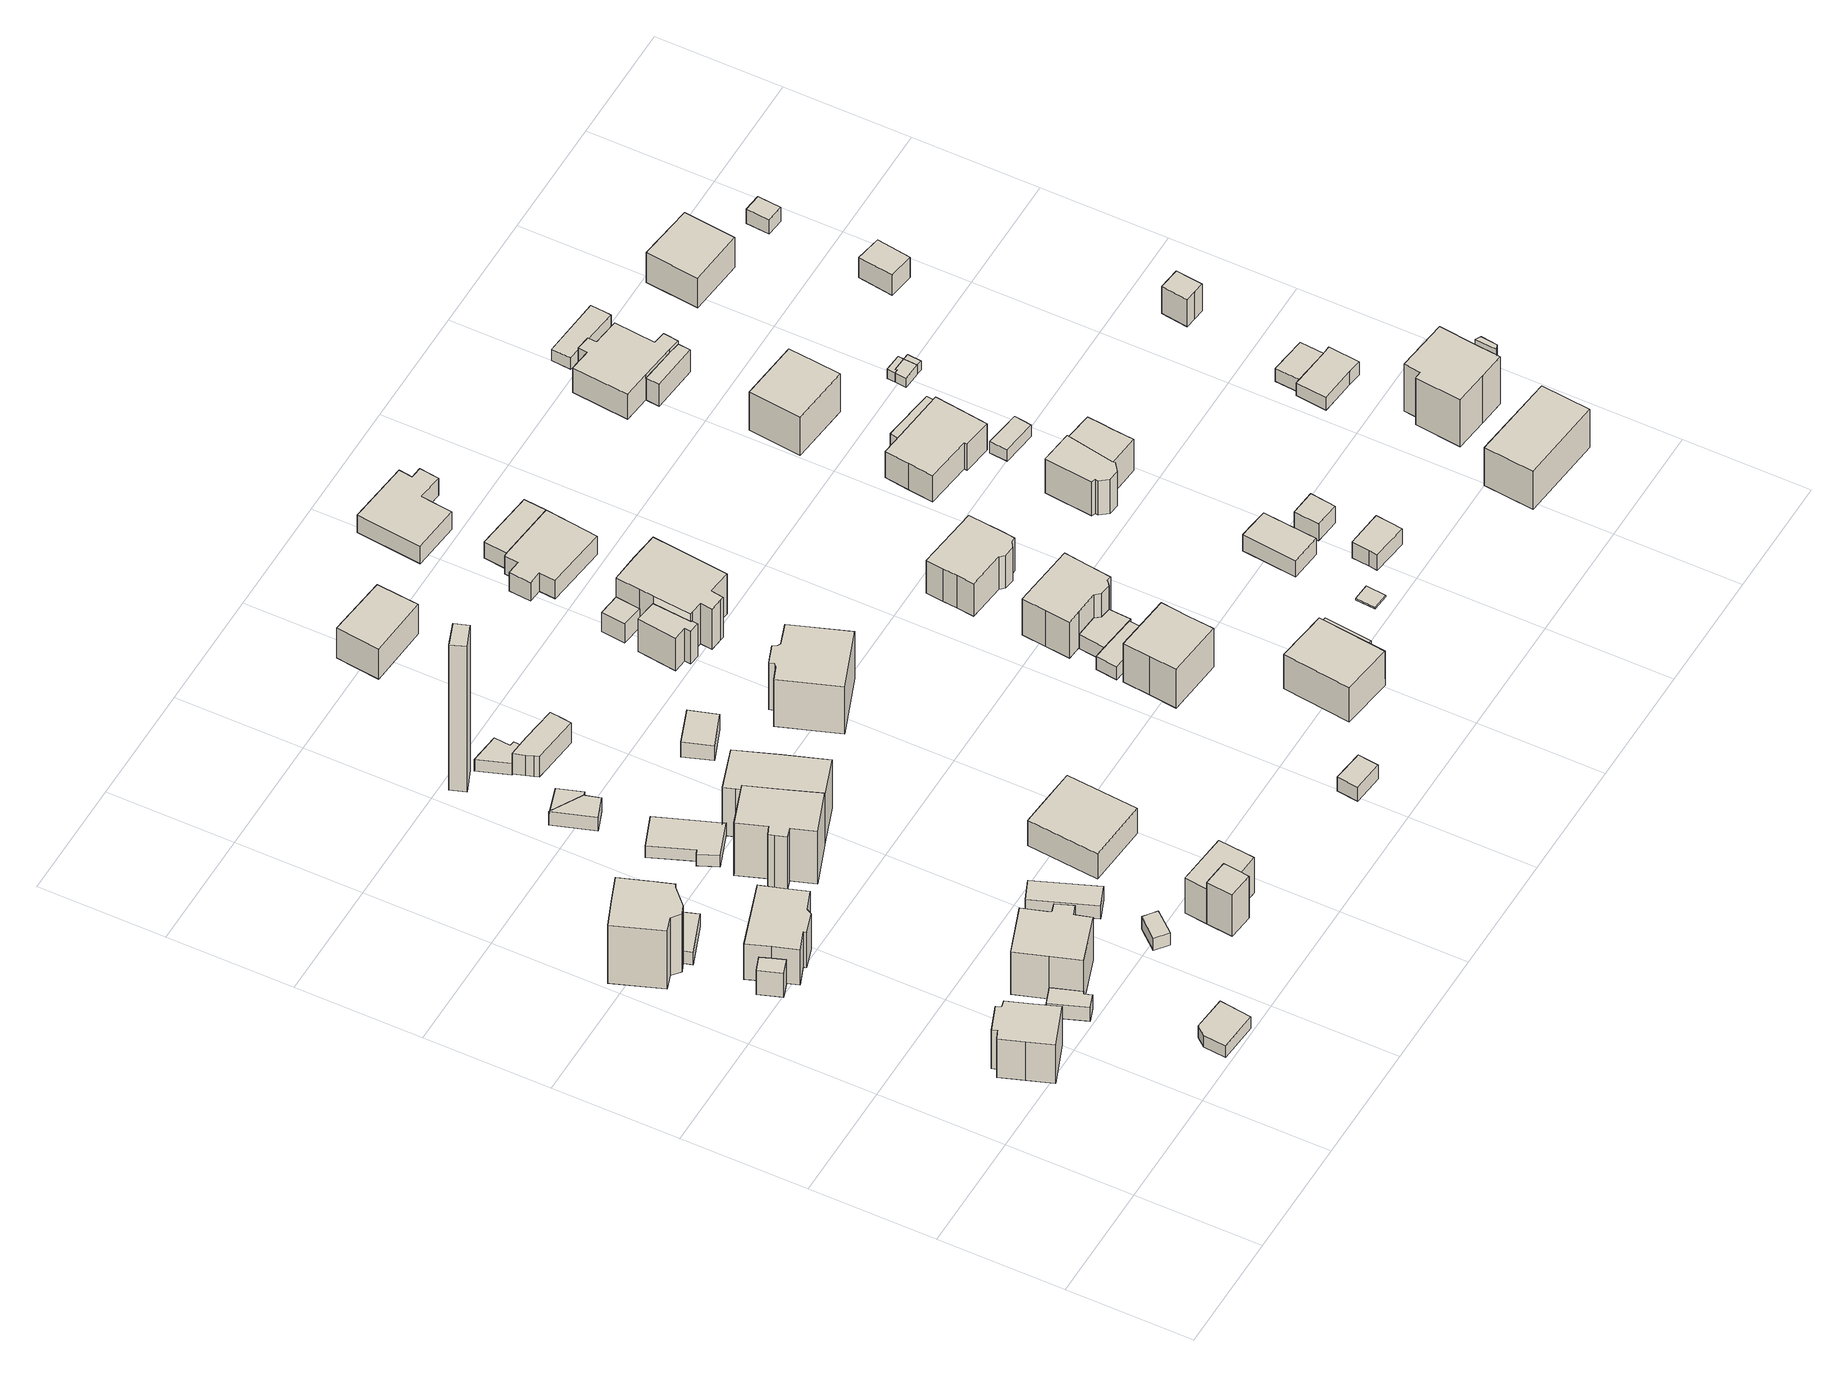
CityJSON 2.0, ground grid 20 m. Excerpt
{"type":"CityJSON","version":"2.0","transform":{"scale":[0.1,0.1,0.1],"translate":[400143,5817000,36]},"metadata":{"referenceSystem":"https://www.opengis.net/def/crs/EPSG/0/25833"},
"CityObjects":{
"building1":{"type":"Building","attributes":{"Gemeindeschluessel":"11000011","BezugspunktDach":"2200","function":"31001_1010","measuredHeight":8.87,"storeysAboveGround":2},"address":[{"country":"Germany","locality":"Berlin","thoroughfareNumber":"36","thoroughfareName":"Gregoroviusweg"}],"geometry":[{"type":"Solid","lod":"1","boundaries":[[[[0,1,2,3,4,5,6,7,8,9]],[[10,11,12,13,14,15,16,17,18,19]],[[10,19,9,8]],[[11,10,8,7]],[[12,11,7,6]],[[13,12,6,5]],[[14,13,5,4]],[[15,14,4,3]],[[16,15,3,2]],[[17,16,2,1]],[[18,17,1,0]],[[19,18,0,9]]]]}]},
"building2":{"type":"Building","attributes":{"Gemeindeschluessel":"11000011","BezugspunktDach":"2200","function":"31001_2463","measuredHeight":2.4,"storeysAboveGround":1},"address":[{"country":"Germany","locality":"Berlin","thoroughfareNumber":"21","thoroughfareName":"Horterweg"}],"geometry":[{"type":"Solid","lod":"1","boundaries":[[[[20,21,22,23,24]],[[25,26,27,28,29]],[[25,29,24,23]],[[26,25,23,22]],[[27,26,22,21]],[[28,27,21,20]],[[29,28,20,24]]]]}]},
"building3":{"type":"Building","attributes":{"Gemeindeschluessel":"11000011","function":"31001_1010"},"address":[{"country":"Germany","locality":"Berlin","thoroughfareNumber":"4","thoroughfareName":"Brekowweg"}],"children":["building3-1","building3-2"]},
"building3-1":{"type":"BuildingPart","attributes":{"BezugspunktDach":"2200","measuredHeight":12.39,"storeysAboveGround":2},"parents":["building3"],"geometry":[{"type":"MultiSurface","lod":"1","boundaries":[[[30,31,32,33,34,35,36,37,38,39,40]],[[41,42,43,44,45,46,47,48,49,50,51]],[[41,51,40,39]],[[42,41,39,38]],[[43,42,38,37]],[[52,53,37,36]],[[44,43,54,55]],[[56,52,36,35]],[[45,44,57,55,58,59]],[[60,56,35,34]],[[46,45,59,58,61]],[[47,46,34,33]],[[48,47,33,32]],[[49,48,32,31]],[[50,49,31,30]],[[51,50,30,40]],[[55,54,53,52]],[[59,58,55,57,52,56]],[[61,58,59,56,60]]]}]},
"building3-2":{"type":"BuildingPart","attributes":{"BezugspunktDach":"2200","measuredHeight":2.47,"storeysAboveGround":2},"parents":["building3"],"geometry":[{"type":"Solid","lod":"1","boundaries":[[[[62,63,64,53,52,56,60]],[[58,55,54,65,66,67,61]],[[65,54,53,64]],[[66,65,64,63]],[[67,66,63,62]],[[61,67,62,60]],[[58,61,60,56]],[[55,58,56,52]],[[54,55,52,53]]]]}]},
"building4":{"type":"Building","attributes":{"Gemeindeschluessel":"11000011","BezugspunktDach":"2200","function":"31001_2463","measuredHeight":2.87,"storeysAboveGround":1},"address":[{"country":"Germany","locality":"Berlin","thoroughfareNumber":"38 (1)","thoroughfareName":"Gregoroviusweg"}],"geometry":[{"type":"Solid","lod":"1","boundaries":[[[[68,69,70,71,72,73]],[[74,75,76,77,78,79]],[[74,79,73,72]],[[75,74,72,71]],[[76,75,71,70]],[[77,76,70,69]],[[78,77,69,68]],[[79,78,68,73]]]]}]},
"building5":{"type":"Building","attributes":{"Gemeindeschluessel":"11000011","function":"31001_1010"},"address":[{"country":"Germany","locality":"Berlin","thoroughfareNumber":"37","thoroughfareName":"Gregoroviusweg"}],"children":["building5-1","building5-2"]},
"building5-1":{"type":"BuildingPart","attributes":{"BezugspunktDach":"2200","measuredHeight":10.44,"storeysAboveGround":1},"parents":["building5"],"geometry":[{"type":"MultiSurface","lod":"1","boundaries":[[[80,81,82,83,84,85,86,87,88,89]],[[90,91,92,93,94,95,96,97,98,99]],[[90,99,89,88]],[[91,90,88,87]],[[92,91,87,86]],[[93,92,86,85]],[[94,93,85,84]],[[95,94,84,83]],[[96,95,83,82]],[[97,96,82,81]],[[100,101,102,98,97,81,80]],[[99,98,80,89],[103,104,100,98]],[[98,102,101,100]],[[100,104,103,98]]]}]},
"building5-2":{"type":"BuildingPart","attributes":{"BezugspunktDach":"2200","measuredHeight":4.75,"storeysAboveGround":1},"parents":["building5"],"geometry":[{"type":"MultiSurface","lod":"1","boundaries":[[[105,101,104,106]],[[103,102,107,108]],[[103,108,106,104]],[[107,102,101,105]],[[108,107,105,106]],[[102,109,98,100,101]],[[103,104,100,98]]]}]},
"building6":{"type":"Building","attributes":{"Gemeindeschluessel":"11000011","BezugspunktDach":"2200","function":"31001_1010","measuredHeight":8.53,"storeysAboveGround":2},"address":[{"country":"Germany","locality":"Berlin","thoroughfareNumber":"38","thoroughfareName":"Gregoroviusweg"}],"geometry":[{"type":"Solid","lod":"1","boundaries":[[[[110,111,112,113,114,115,116,117,118]],[[119,120,121,122,123,124,125,126,127]],[[119,127,118,117]],[[120,119,117,116]],[[121,120,116,115]],[[122,121,115,114]],[[123,122,114,113]],[[124,123,113,112]],[[125,124,112,111]],[[126,125,111,110]],[[127,126,110,118]]]]}]},
"building7":{"type":"Building","attributes":{"Gemeindeschluessel":"11000011","BezugspunktDach":"2200","function":"31001_2463","measuredHeight":3.01,"storeysAboveGround":1},"address":[{"country":"Germany","locality":"Berlin","thoroughfareNumber":"23 (1)","thoroughfareName":"Horterweg"}],"geometry":[{"type":"Solid","lod":"1","boundaries":[[[[128,129,130,131,132]],[[133,134,135,136,137]],[[133,137,132,131]],[[134,133,131,130]],[[135,134,130,129]],[[136,135,129,128]],[[137,136,128,132]]]]}]},
"building8":{"type":"Building","attributes":{"Gemeindeschluessel":"11000011","BezugspunktDach":"2200","function":"31001_2463","measuredHeight":2.7,"storeysAboveGround":1},"address":[{"country":"Germany","locality":"Berlin","thoroughfareNumber":"42 (1)","thoroughfareName":"Gregoroviusweg"}],"geometry":[{"type":"Solid","lod":"1","boundaries":[[[[138,139,140,141]],[[142,143,144,145]],[[142,145,141,140]],[[143,142,140,139]],[[144,143,139,138]],[[145,144,138,141]]]]}]},
"building9":{"type":"Building","attributes":{"Gemeindeschluessel":"11000011","BezugspunktDach":"2200","function":"31001_2463","measuredHeight":2.35,"storeysAboveGround":1},"address":[{"country":"Germany","locality":"Berlin","thoroughfareNumber":"39 (1)","thoroughfareName":"Gregoroviusweg"}],"geometry":[{"type":"Solid","lod":"1","boundaries":[[[[146,147,148,149,150,151,152]],[[153,154,155,156,157,158,159]],[[153,159,152,151]],[[154,153,151,150]],[[155,154,150,149]],[[156,155,149,148]],[[157,156,148,147]],[[158,157,147,146]],[[159,158,146,152]]]]}]},
"building10":{"type":"Building","attributes":{"Gemeindeschluessel":"11000011","BezugspunktDach":"2200","function":"31001_1010","measuredHeight":13.06,"storeysAboveGround":2},"address":[{"country":"Germany","locality":"Berlin","thoroughfareNumber":"39","thoroughfareName":"Gregoroviusweg"}],"geometry":[{"type":"Solid","lod":"1","boundaries":[[[[160,161,162,163,164,165,166,167,168,169]],[[170,171,172,173,174,175,176,177,178,179]],[[170,179,169,168]],[[171,170,168,167]],[[172,171,167,166]],[[173,172,166,165]],[[174,173,165,164]],[[175,174,164,163]],[[176,175,163,162]],[[177,176,162,161]],[[178,177,161,160]],[[179,178,160,169]]]]}]},
"building11":{"type":"Building","attributes":{"Gemeindeschluessel":"11000011","BezugspunktDach":"2200","function":"51009_1610","measuredHeight":8.43,"storeysAboveGround":0},"address":[{"country":"Germany","locality":"Berlin"}],"geometry":[{"type":"Solid","lod":"1","boundaries":[[[[180,181,182,183,184]],[[185,186,187,188,189]],[[185,189,184,183]],[[186,185,183,182]],[[187,186,182,181]],[[188,187,181,180]],[[189,188,180,184]]]]}]},
"building12":{"type":"Building","attributes":{"Gemeindeschluessel":"11000011","function":"31001_1010"},"address":[{"country":"Germany","locality":"Berlin","thoroughfareNumber":"6","thoroughfareName":"Brekowweg"}],"children":["building12-1","building12-2"]},
"building12-1":{"type":"BuildingPart","attributes":{"BezugspunktDach":"2200","measuredHeight":2.83,"storeysAboveGround":1},"parents":["building12"],"geometry":[{"type":"MultiSurface","lod":"1","boundaries":[[[190,191,192,193]],[[194,195,196,197]],[[198,199,193,192]],[[195,194,192,191]],[[196,195,191,190]],[[197,196,190,193]],[[200,194,197,199,198]]]}]},
"building12-2":{"type":"BuildingPart","attributes":{"BezugspunktDach":"2200","measuredHeight":2.21,"storeysAboveGround":1},"parents":["building12"],"geometry":[{"type":"MultiSurface","lod":"1","boundaries":[[[198,201,202,199]],[[203,204,194,197]],[[203,197,199,202]],[[204,203,202,201]],[[194,204,201,198]],[[197,194,198,199,205]]]}]},
"building13":{"type":"Building","attributes":{"Gemeindeschluessel":"11000011","BezugspunktDach":"2200","function":"31001_1010","measuredHeight":7.12,"storeysAboveGround":2},"address":[{"country":"Germany","locality":"Berlin","thoroughfareNumber":"23","thoroughfareName":"Horterweg"}],"geometry":[{"type":"Solid","lod":"1","boundaries":[[[[206,207,208,209,210,211]],[[212,213,214,187,186,185]],[[212,185,211,210]],[[213,212,210,209]],[[214,213,209,208]],[[187,214,208,207]],[[186,187,207,206]],[[185,186,206,211]]]]}]},
"building14":{"type":"Building","attributes":{"Gemeindeschluessel":"11000011","BezugspunktDach":"2200","function":"31001_2143","measuredHeight":29.38,"storeysAboveGround":1},"address":[{"country":"Germany","locality":"Berlin","thoroughfareNumber":"8 (2)","thoroughfareName":"Brekowweg"}],"geometry":[{"type":"Solid","lod":"1","boundaries":[[[[215,216,217,218]],[[219,220,221,222]],[[219,222,218,217]],[[220,219,217,216]],[[221,220,216,215]],[[222,221,215,218]]]]}]},
"building15":{"type":"Building","attributes":{"Gemeindeschluessel":"11000011","BezugspunktDach":"2200","function":"31001_1010","measuredHeight":11.24,"storeysAboveGround":2},"address":[{"country":"Germany","locality":"Berlin","thoroughfareNumber":"41","thoroughfareName":"Gregoroviusweg"}],"geometry":[{"type":"Solid","lod":"1","boundaries":[[[[223,224,225,226,227,228,229,230]],[[231,232,233,234,235,236,237,238]],[[231,238,230,229]],[[232,231,229,228]],[[233,232,228,227]],[[234,233,227,226]],[[235,234,226,225]],[[236,235,225,224]],[[237,236,224,223]],[[238,237,223,230]]]]}]},
"building16":{"type":"Building","attributes":{"Gemeindeschluessel":"11000011","BezugspunktDach":"2200","function":"31001_2143","measuredHeight":2.36,"storeysAboveGround":1},"address":[{"country":"Germany","locality":"Berlin","thoroughfareNumber":"33","thoroughfareName":"Horterweg"}],"geometry":[{"type":"Solid","lod":"1","boundaries":[[[[239,240,241,242,243,244]],[[245,246,247,248,249,250]],[[245,250,244,243]],[[246,245,243,242]],[[247,246,242,241]],[[248,247,241,240]],[[249,248,240,239]],[[250,249,239,244]]]]}]},
"building17":{"type":"Building","attributes":{"Gemeindeschluessel":"11000011","BezugspunktDach":"2200","function":"31001_1010","measuredHeight":5.54,"storeysAboveGround":1},"address":[{"country":"Germany","locality":"Berlin","thoroughfareNumber":"42","thoroughfareName":"Gregoroviusweg"}],"geometry":[{"type":"Solid","lod":"1","boundaries":[[[[251,252,253,254,255]],[[256,257,258,259,260]],[[256,260,255,254]],[[257,256,254,253]],[[258,257,253,252]],[[259,258,252,251]],[[260,259,251,255]]]]}]},
"building18":{"type":"Building","attributes":{"Gemeindeschluessel":"11000011","BezugspunktDach":"2200","function":"31001_2143","measuredHeight":5.61,"storeysAboveGround":1},"address":[{"country":"Germany","locality":"Berlin","thoroughfareNumber":"31 (1)","thoroughfareName":"Horterweg"}],"geometry":[{"type":"Solid","lod":"1","boundaries":[[[[261,262,263,264,265,266,267,268]],[[269,270,271,272,273,274,275,276]],[[269,276,268,267]],[[270,269,267,266]],[[271,270,266,265]],[[272,271,265,264]],[[273,272,264,263]],[[274,273,263,262]],[[275,274,262,261]],[[276,275,261,268]]]]}]},
"building19":{"type":"Building","attributes":{"Gemeindeschluessel":"11000011","BezugspunktDach":"2200","function":"31001_2463","measuredHeight":3,"storeysAboveGround":1},"address":[{"country":"Germany","locality":"Berlin","thoroughfareNumber":"29 (1)","thoroughfareName":"Horterweg"}],"geometry":[{"type":"Solid","lod":"1","boundaries":[[[[277,278,279,280]],[[281,282,283,284]],[[281,284,280,279]],[[282,281,279,278]],[[283,282,278,277]],[[284,283,277,280]]]]}]},
"building20":{"type":"Building","attributes":{"Gemeindeschluessel":"11000011","BezugspunktDach":"2200","function":"31001_1010","measuredHeight":7.49,"storeysAboveGround":1},"address":[{"country":"Germany","locality":"Berlin","thoroughfareNumber":"37","thoroughfareName":"Horterweg"}],"geometry":[{"type":"Solid","lod":"1","boundaries":[[[[285,286,287,288]],[[289,290,291,292]],[[289,292,288,287]],[[290,289,287,286]],[[291,290,286,285]],[[292,291,285,288]]]]}]},
"building21":{"type":"Building","attributes":{"Gemeindeschluessel":"11000011","BezugspunktDach":"2200","function":"31001_2463","measuredHeight":2.83,"storeysAboveGround":1},"address":[{"country":"Germany","locality":"Berlin","thoroughfareNumber":"22 (1)","thoroughfareName":"Horterweg"}],"geometry":[{"type":"Solid","lod":"1","boundaries":[[[[293,294,295,296]],[[297,298,299,300]],[[297,300,296,295]],[[298,297,295,294]],[[299,298,294,293]],[[300,299,293,296]]]]}]},
"building22":{"type":"Building","attributes":{"Gemeindeschluessel":"11000011","BezugspunktDach":"2200","function":"31001_1010","measuredHeight":12.03,"storeysAboveGround":2},"address":[{"country":"Germany","locality":"Berlin","thoroughfareNumber":"29","thoroughfareName":"Horterweg"}],"geometry":[{"type":"Solid","lod":"1","boundaries":[[[[301,302,303,304,305,306,307,308,309,310]],[[311,312,313,314,315,316,317,318,319,320]],[[311,320,310,309]],[[312,311,309,308]],[[313,312,308,307]],[[314,313,307,306]],[[315,314,306,305]],[[316,315,305,304]],[[317,316,304,303]],[[318,317,303,302]],[[319,318,302,301]],[[320,319,301,310]]]]}]},
"building23":{"type":"Building","attributes":{"Gemeindeschluessel":"11000011","BezugspunktDach":"2200","function":"51009_1610","measuredHeight":3.75,"storeysAboveGround":0},"address":[{"country":"Germany","locality":"Berlin"}],"geometry":[{"type":"Solid","lod":"1","boundaries":[[[[321,322,323,324]],[[325,326,327,328]],[[325,328,324,323]],[[326,325,323,322]],[[327,326,322,321]],[[328,327,321,324]]]]}]},
"building24":{"type":"Building","attributes":{"Gemeindeschluessel":"11000011","function":"31001_1010"},"address":[{"country":"Germany","locality":"Berlin","thoroughfareNumber":"31","thoroughfareName":"Horterweg"}],"children":["building24-1","building24-2"]},
"building24-1":{"type":"BuildingPart","attributes":{"BezugspunktDach":"2200","measuredHeight":9.65,"storeysAboveGround":1},"parents":["building24"],"geometry":[{"type":"MultiSurface","lod":"1","boundaries":[[[329,330,331,332,333,334,335,336,337,338,339,340,341]],[[342,343,344,345,346,347,348,349,350,351,352,353,354]],[[343,342,340,339]],[[344,343,339,338]],[[345,344,338,337]],[[346,345,337,336]],[[347,346,336,335]],[[348,347,335,334]],[[349,348,334,333]],[[350,349,333,332]],[[351,350,332,331]],[[352,351,331,330]],[[353,352,330,329]],[[355,356,357,353,329,341]],[[354,355,358,342]],[[354,357,356,355]]]}]},
"building24-2":{"type":"BuildingPart","attributes":{"BezugspunktDach":"2200","measuredHeight":6.57,"storeysAboveGround":1},"parents":["building24"],"geometry":[{"type":"Solid","lod":"1","boundaries":[[[[359,360,361,356,355,358,362,363]],[[364,342,354,357,365,366,367,368]],[[364,368,363,362]],[[342,364,362,358]],[[365,357,356,361]],[[366,365,361,360]],[[367,366,360,359]],[[368,367,359,363]],[[358,355,354,342]],[[357,354,355,356]]]]}]},
"building25":{"type":"Building","attributes":{"Gemeindeschluessel":"11000011","BezugspunktDach":"2200","function":"31001_1010","measuredHeight":9.46,"storeysAboveGround":1},"address":[{"country":"Germany","locality":"Berlin","thoroughfareNumber":"26","thoroughfareName":"Horterweg"}],"geometry":[{"type":"Solid","lod":"1","boundaries":[[[[369,370,371,372,373,374]],[[375,376,377,378,379,380]],[[375,380,374,373]],[[376,375,373,372]],[[377,376,372,371]],[[378,377,371,370]],[[379,378,370,369]],[[380,379,369,374]]]]}]},
"building26":{"type":"Building","attributes":{"Gemeindeschluessel":"11000011","BezugspunktDach":"2200","function":"31001_2463","measuredHeight":2.69,"storeysAboveGround":1},"address":[{"country":"Germany","locality":"Berlin","thoroughfareNumber":"26 (1)","thoroughfareName":"Horterweg"}],"geometry":[{"type":"Solid","lod":"1","boundaries":[[[[381,382,383,384,385]],[[386,387,388,389,390]],[[386,390,385,384]],[[387,386,384,383]],[[388,387,383,382]],[[389,388,382,381]],[[390,389,381,385]]]]}]},
"building27":{"type":"Building","attributes":{"Gemeindeschluessel":"11000011","BezugspunktDach":"2200","function":"31001_1010","measuredHeight":3.66,"storeysAboveGround":1},"address":[{"country":"Germany","locality":"Berlin","thoroughfareNumber":"35","thoroughfareName":"Horterweg"}],"geometry":[{"type":"Solid","lod":"1","boundaries":[[[[391,392,393,394,395,396,397,398,399]],[[400,401,402,403,404,405,406,407,408]],[[400,408,399,398]],[[401,400,398,397]],[[402,401,397,396]],[[403,402,396,395]],[[404,403,395,394]],[[405,404,394,393]],[[406,405,393,392]],[[407,406,392,391]],[[408,407,391,399]]]]}]},
"building28":{"type":"Building","attributes":{"Gemeindeschluessel":"11000011","function":"31001_1010"},"address":[{"country":"Germany","locality":"Berlin","thoroughfareNumber":"24","thoroughfareName":"Horterweg"}],"children":["building28-1","building28-2"]},
"building28-1":{"type":"BuildingPart","attributes":{"BezugspunktDach":"2200","measuredHeight":8.01,"storeysAboveGround":2},"parents":["building28"],"geometry":[{"type":"MultiSurface","lod":"1","boundaries":[[[409,410,411,412]],[[413,414,415,416]],[[413,416,412,411]],[[414,413,411,410]],[[415,417,418,419,410,409]],[[416,415,409,412]],[[414,419,418,417]]]}]},
"building28-2":{"type":"BuildingPart","attributes":{"BezugspunktDach":"2200","measuredHeight":5.73,"storeysAboveGround":2},"parents":["building28"],"geometry":[{"type":"MultiSurface","lod":"1","boundaries":[[[420,421,419,418]],[[414,422,423,417]],[[422,414,419,421]],[[423,422,421,420]],[[417,423,420,418]],[[414,424,417,418,419]]]}]},
"building29":{"type":"Building","attributes":{"Gemeindeschluessel":"11000011","BezugspunktDach":"2200","function":"31001_2463","measuredHeight":2.87,"storeysAboveGround":1},"address":[{"country":"Germany","locality":"Berlin","thoroughfareNumber":"28 (1)","thoroughfareName":"Horterweg"}],"geometry":[{"type":"Solid","lod":"1","boundaries":[[[[382,425,426,427,428,429,383]],[[430,431,432,433,434,435,436]],[[430,436,383,429]],[[431,430,429,428]],[[432,431,428,427]],[[433,432,427,426]],[[434,433,426,425]],[[435,434,425,382]],[[436,435,382,383]]]]}]},
"building30":{"type":"Building","attributes":{"Gemeindeschluessel":"11000011","BezugspunktDach":"2200","function":"31001_2463","measuredHeight":3.33,"storeysAboveGround":1},"address":[{"country":"Germany","locality":"Berlin","thoroughfareNumber":"37 (1)","thoroughfareName":"Horterweg"}],"geometry":[{"type":"Solid","lod":"1","boundaries":[[[[394,437,438,395]],[[439,440,441,442]],[[439,442,395,438]],[[440,439,438,437]],[[441,440,437,394]],[[442,441,394,395]]]]}]},
"building31":{"type":"Building","attributes":{"Gemeindeschluessel":"11000011","BezugspunktDach":"2200","function":"31001_1010","measuredHeight":8.78,"storeysAboveGround":1},"address":[{"country":"Germany","locality":"Berlin","thoroughfareNumber":"28","thoroughfareName":"Horterweg"}],"geometry":[{"type":"Solid","lod":"1","boundaries":[[[[443,444,445,446,447,448,449,450,451,452,453]],[[454,455,456,457,458,459,460,461,462,463,464]],[[454,464,453,452]],[[455,454,452,451]],[[456,455,451,450]],[[457,456,450,449]],[[458,457,449,448]],[[459,458,448,447]],[[460,459,447,446]],[[461,460,446,445]],[[462,461,445,444]],[[463,462,444,443]],[[464,463,443,453]]]]}]},
"building32":{"type":"Building","attributes":{"Gemeindeschluessel":"11000011","BezugspunktDach":"2200","function":"31001_1010","measuredHeight":3.56,"storeysAboveGround":1},"address":[{"country":"Germany","locality":"Berlin","thoroughfareNumber":"39","thoroughfareName":"Horterweg"}],"geometry":[{"type":"Solid","lod":"1","boundaries":[[[[465,466,467,468,469,470,471,472]],[[473,474,475,476,477,478,479,480]],[[473,480,472,471]],[[474,473,471,470]],[[475,474,470,469]],[[476,475,469,468]],[[477,476,468,467]],[[478,477,467,466]],[[479,478,466,465]],[[480,479,465,472]]]]}]},
"building33":{"type":"Building","attributes":{"Gemeindeschluessel":"11000011","BezugspunktDach":"2200","function":"31001_1010","measuredHeight":7.83,"storeysAboveGround":1},"address":[{"country":"Germany","locality":"Berlin","thoroughfareNumber":"28A","thoroughfareName":"Horterweg"}],"geometry":[{"type":"Solid","lod":"1","boundaries":[[[[481,482,483,484,485,486,487,488,489,490,491,492]],[[493,494,495,496,497,498,499,500,501,502,503,504]],[[493,504,492,491]],[[494,493,491,490]],[[495,494,490,489]],[[496,495,489,488]],[[497,496,488,487]],[[498,497,487,486]],[[499,498,486,485]],[[500,499,485,484]],[[501,500,484,483]],[[502,501,483,482]],[[503,502,482,481]],[[504,503,481,492]]]]}]},
"building34":{"type":"Building","attributes":{"Gemeindeschluessel":"11000011","BezugspunktDach":"2200","function":"31001_2143","measuredHeight":0.318,"storeysAboveGround":1},"address":[{"country":"Germany","locality":"Berlin","thoroughfareNumber":"24 (1)","thoroughfareName":"Horterweg"}],"geometry":[{"type":"Solid","lod":"1","boundaries":[[[[505,506,507,508]],[[509,510,511,512]],[[509,512,508,507]],[[510,509,507,506]],[[511,510,506,505]],[[512,511,505,508]]]]}]},
"building35":{"type":"Building","attributes":{"Gemeindeschluessel":"11000011","BezugspunktDach":"2200","function":"31001_2463","measuredHeight":3.52,"storeysAboveGround":1},"address":[{"country":"Germany","locality":"Berlin","thoroughfareNumber":"26 (2)","thoroughfareName":"Horterweg"}],"geometry":[{"type":"Solid","lod":"1","boundaries":[[[[513,514,515,516,517]],[[518,519,520,521,522]],[[518,522,517,516]],[[519,518,516,515]],[[520,519,515,514]],[[521,520,514,513]],[[522,521,513,517]]]]}]},
"building36":{"type":"Building","attributes":{"Gemeindeschluessel":"11000011","BezugspunktDach":"2200","function":"31001_2143","measuredHeight":3.24,"storeysAboveGround":1},"address":[{"country":"Germany","locality":"Berlin","thoroughfareNumber":"21 (2)","thoroughfareName":"Ursula-Goetze-Straße"}],"geometry":[{"type":"Solid","lod":"1","boundaries":[[[[523,524,525,526,527]],[[528,529,530,531,532]],[[528,532,527,526]],[[529,528,526,525]],[[530,529,525,524]],[[531,530,524,523]],[[532,531,523,527]]]]}]},
"building37":{"type":"Building","attributes":{"Gemeindeschluessel":"11000011","BezugspunktDach":"2200","function":"31001_2143","measuredHeight":3.41,"storeysAboveGround":1},"address":[{"country":"Germany","locality":"Berlin","thoroughfareNumber":"21 (1)","thoroughfareName":"Ursula-Goetze-Straße"}],"geometry":[{"type":"Solid","lod":"1","boundaries":[[[[533,534,535,536,537]],[[538,539,540,541,542]],[[538,542,537,536]],[[539,538,536,535]],[[540,539,535,534]],[[541,540,534,533]],[[542,541,533,537]]]]}]},
"building38":{"type":"Building","attributes":{"Gemeindeschluessel":"11000011","function":"31001_1010"},"address":[{"country":"Germany","locality":"Berlin","thoroughfareNumber":"30","thoroughfareName":"Horterweg"}],"children":["building38-1","building38-2"]},
"building38-1":{"type":"BuildingPart","attributes":{"BezugspunktDach":"2200","measuredHeight":6.27,"storeysAboveGround":1},"parents":["building38"],"geometry":[{"type":"MultiSurface","lod":"1","boundaries":[[[543,544,545,546,547,548,549,550,551]],[[552,553,554,555,556,557,558,559,560]],[[552,560,551,550]],[[553,552,550,549]],[[554,553,549,548]],[[561,562,554,548,547]],[[556,555,547,546]],[[557,556,546,545]],[[558,557,545,544]],[[559,558,544,543]],[[560,559,543,551]],[[554,562,561,555]]]}]},
"building38-2":{"type":"BuildingPart","attributes":{"BezugspunktDach":"2200","measuredHeight":4.52,"storeysAboveGround":1},"parents":["building38"],"geometry":[{"type":"Solid","lod":"1","boundaries":[[[[561,563,564,562]],[[565,566,555,554]],[[565,554,562,564]],[[566,565,564,563]],[[555,566,563,561]],[[561,562,554,555]]]]}]},
"building39":{"type":"Building","attributes":{"Gemeindeschluessel":"11000011","function":"31001_1010"},"address":[{"country":"Germany","locality":"Berlin","thoroughfareNumber":"28B","thoroughfareName":"Horterweg"}],"children":["building39-1","building39-2"]},
"building39-1":{"type":"BuildingPart","attributes":{"BezugspunktDach":"2200","measuredHeight":8.02,"storeysAboveGround":1},"parents":["building39"],"geometry":[{"type":"MultiSurface","lod":"1","boundaries":[[[567,568,569,570,571,572,573,574,575]],[[576,577,578,579,580,581,582,583,584]],[[576,584,575,574]],[[577,576,574,573]],[[578,585,586,587,588,577,573,572]],[[579,578,572,571]],[[580,579,571,570]],[[581,580,570,569]],[[582,581,569,568]],[[583,582,568,567]],[[584,583,567,575]],[[589,586,585,578]],[[589,590,587,586]],[[577,588,587,590]]]}]},
"building39-2":{"type":"BuildingPart","attributes":{"BezugspunktDach":"2200","measuredHeight":8.08,"storeysAboveGround":1},"parents":["building39"],"geometry":[{"type":"Solid","lod":"1","boundaries":[[[[591,592,593,594,588,587,586,585]],[[589,590,577,595,596,597,598,578]],[[595,577,588,594]],[[596,595,594,593]],[[597,596,593,592]],[[598,597,592,591]],[[578,598,591,585]],[[589,578,585,586]],[[590,589,586,587]],[[588,577,590,587]]]]}]},
"building40":{"type":"Building","attributes":{"Gemeindeschluessel":"11000011","BezugspunktDach":"2200","function":"31001_1010","measuredHeight":8.65,"storeysAboveGround":1},"address":[{"country":"Germany","locality":"Berlin","thoroughfareNumber":"34","thoroughfareName":"Horterweg"}],"geometry":[{"type":"Solid","lod":"1","boundaries":[[[[599,600,601,602,603]],[[604,605,606,607,608]],[[604,608,603,602]],[[605,604,602,601]],[[606,605,601,600]],[[607,606,600,599]],[[608,607,599,603]]]]}]},
"building41":{"type":"Building","attributes":{"Gemeindeschluessel":"11000011","BezugspunktDach":"2200","function":"31001_2463","measuredHeight":2.42,"storeysAboveGround":1},"address":[{"country":"Germany","locality":"Berlin","thoroughfareNumber":"30 (1)","thoroughfareName":"Horterweg"}],"geometry":[{"type":"Solid","lod":"1","boundaries":[[[[609,610,611,612,613]],[[614,615,616,617,618]],[[614,618,613,612]],[[615,614,612,611]],[[616,615,611,610]],[[617,616,610,609]],[[618,617,609,613]]]]}]},
"building42":{"type":"Building","attributes":{"Gemeindeschluessel":"11000011","function":"31001_1010"},"address":[{"country":"Germany","locality":"Berlin","thoroughfareNumber":"38","thoroughfareName":"Horterweg"}],"children":["building42-1","building42-2"]},
"building42-1":{"type":"BuildingPart","attributes":{"BezugspunktDach":"2200","measuredHeight":7.04,"storeysAboveGround":1},"parents":["building42"],"geometry":[{"type":"MultiSurface","lod":"1","boundaries":[[[619,620,621,622,623,624,625,626,627,628,629,630]],[[631,632,633,634,635,636,637,638,639,640,641,642]],[[631,642,630,629]],[[632,631,629,628]],[[633,632,628,627]],[[634,633,627,626]],[[635,634,626,625]],[[636,635,625,624]],[[637,636,624,623]],[[638,637,623,622]],[[639,638,622,621]],[[643,644,621,620]],[[645,643,640,620,619]],[[642,641,619,630]],[[640,639,644,643]],[[646,641,640,643,645]]]}]},
"building42-2":{"type":"BuildingPart","attributes":{"BezugspunktDach":"2200","measuredHeight":4.4,"storeysAboveGround":1},"parents":["building42"],"geometry":[{"type":"MultiSurface","lod":"1","boundaries":[[[647,644,645,648]],[[641,639,649,650]],[[641,650,648,645]],[[641,640,639]],[[649,639,644,647]],[[650,649,647,648]],[[639,640,643,644]],[[643,640,641,645]]]}]},
"building43":{"type":"Building","attributes":{"Gemeindeschluessel":"11000011","BezugspunktDach":"2200","function":"31001_2463","measuredHeight":2.3,"storeysAboveGround":1},"address":[{"country":"Germany","locality":"Berlin","thoroughfareNumber":"38 (1)","thoroughfareName":"Horterweg"}],"geometry":[{"type":"Solid","lod":"1","boundaries":[[[[651,652,653,654]],[[655,656,657,658]],[[655,658,654,653]],[[656,655,653,652]],[[657,656,652,651]],[[658,657,651,654]]]]}]},
"building44":{"type":"Building","attributes":{"Gemeindeschluessel":"11000011","BezugspunktDach":"2200","function":"31001_2143","measuredHeight":1.92,"storeysAboveGround":1},"address":[{"country":"Germany","locality":"Berlin","thoroughfareNumber":"34 (1)","thoroughfareName":"Horterweg"}],"geometry":[{"type":"Solid","lod":"1","boundaries":[[[[659,660,661,662,663,664]],[[665,666,667,668,669,670]],[[665,670,664,663]],[[666,665,663,662]],[[667,666,662,661]],[[668,667,661,660]],[[669,668,660,659]],[[670,669,659,664]]]]}]},
"building45":{"type":"Building","attributes":{"Gemeindeschluessel":"11000011","BezugspunktDach":"2200","function":"51009_1610","measuredHeight":1.97,"storeysAboveGround":0},"address":[{"country":"Germany","locality":"Berlin"}],"geometry":[{"type":"Solid","lod":"1","boundaries":[[[[662,661,660,671,672,663]],[[673,674,668,667,666,665]],[[673,665,663,672]],[[674,673,672,671]],[[668,674,671,660]],[[667,668,660,661]],[[666,667,661,662]],[[665,666,662,663]]]]}]},
"building46":{"type":"Building","attributes":{"Gemeindeschluessel":"11000011","BezugspunktDach":"2200","function":"31001_1010","measuredHeight":8.91,"storeysAboveGround":1},"address":[{"country":"Germany","locality":"Berlin","thoroughfareNumber":"22","thoroughfareName":"Ursula-Goetze-Straße"}],"geometry":[{"type":"Solid","lod":"1","boundaries":[[[[675,676,677,678]],[[679,680,681,682]],[[679,682,678,677]],[[680,679,677,676]],[[681,680,676,675]],[[682,681,675,678]]]]}]},
"building47":{"type":"Building","attributes":{"Gemeindeschluessel":"11000011","BezugspunktDach":"2200","function":"51009_1610","measuredHeight":1.84,"storeysAboveGround":0},"address":[{"country":"Germany","locality":"Berlin"}],"geometry":[{"type":"Solid","lod":"1","boundaries":[[[[683,684,660,659]],[[685,686,687,688]],[[685,688,659,660]],[[686,685,660,684]],[[687,686,684,683]],[[688,687,683,659]]]]}]},
"building48":{"type":"Building","attributes":{"Gemeindeschluessel":"11000011","function":"31001_1010"},"address":[{"country":"Germany","locality":"Berlin","thoroughfareNumber":"21","thoroughfareName":"Ursula-Goetze-Straße"}],"children":["building48-1","building48-2"]},
"building48-1":{"type":"BuildingPart","attributes":{"BezugspunktDach":"2200","measuredHeight":11.21,"storeysAboveGround":2},"parents":["building48"],"geometry":[{"type":"MultiSurface","lod":"1","boundaries":[[[689,690,691,692,693,694,695,696,697,698]],[[699,700,701,702,703,704,705,706,707,708]],[[699,708,698,697]],[[700,699,697,696]],[[701,700,696,695]],[[702,701,695,694]],[[703,702,694,693]],[[704,703,693,692]],[[705,704,709,710,691]],[[706,705,691,690]],[[707,706,690,689]],[[708,707,689,698]],[[711,692,691,710,709]]]}]},
"building48-2":{"type":"BuildingPart","attributes":{"BezugspunktDach":"2200","measuredHeight":9.85,"storeysAboveGround":2},"parents":["building48"],"geometry":[{"type":"MultiSurface","lod":"1","boundaries":[[[712,713,714,715]],[[709,716,717,710]],[[692,691,715,714]],[[716,709,714,713]],[[717,716,713,712]],[[710,717,712,715]],[[709,710,691,692]]]}]},
"building49":{"type":"Building","attributes":{"Gemeindeschluessel":"11000011","BezugspunktDach":"2200","function":"31001_2463","measuredHeight":2.64,"storeysAboveGround":1},"address":[{"country":"Germany","locality":"Berlin","thoroughfareNumber":"20 (1)","thoroughfareName":"Ursula-Goetze-Straße"}],"geometry":[{"type":"Solid","lod":"1","boundaries":[[[[718,719,720,721,722,723,724]],[[725,726,727,728,729,730,731]],[[725,731,724,723]],[[726,725,723,722]],[[727,726,722,721]],[[728,727,721,720]],[[729,728,720,719]],[[730,729,719,718]],[[731,730,718,724]]]]}]},
"building50":{"type":"Building","attributes":{"Gemeindeschluessel":"11000011","BezugspunktDach":"2200","function":"31001_2463","measuredHeight":2.64,"storeysAboveGround":1},"address":[{"country":"Germany","locality":"Berlin","thoroughfareNumber":"19 (1)","thoroughfareName":"Ursula-Goetze-Straße"}],"geometry":[{"type":"Solid","lod":"1","boundaries":[[[[721,732,733,722]],[[734,735,727,726]],[[734,726,722,733]],[[735,734,733,732]],[[727,735,732,721]],[[726,727,721,722]]]]}]},
"building51":{"type":"Building","attributes":{"Gemeindeschluessel":"11000011","BezugspunktDach":"2200","function":"31001_1010","measuredHeight":7.34,"storeysAboveGround":1},"address":[{"country":"Germany","locality":"Berlin","thoroughfareNumber":"36","thoroughfareName":"Horterweg"}],"geometry":[{"type":"Solid","lod":"1","boundaries":[[[[736,737,738,739]],[[740,741,742,743]],[[740,743,739,738]],[[741,740,738,737]],[[742,741,737,736]],[[743,742,736,739]]]]}]},
"building52":{"type":"Building","attributes":{"Gemeindeschluessel":"11000011","BezugspunktDach":"2200","function":"31001_2463","measuredHeight":5.43,"storeysAboveGround":1},"address":[{"country":"Germany","locality":"Berlin","thoroughfareNumber":"17, 17A","thoroughfareName":"Ursula-Goetze-Straße"}],"geometry":[{"type":"Solid","lod":"1","boundaries":[[[[744,745,746,747]],[[748,749,750,751]],[[748,751,747,746]],[[749,748,746,745]],[[750,749,745,744]],[[751,750,744,747]]]]}]},
"building53":{"type":"Building","attributes":{"Gemeindeschluessel":"11000011","BezugspunktDach":"2200","function":"51009_1610","measuredHeight":5.73,"storeysAboveGround":0},"address":[{"country":"Germany","locality":"Berlin"}],"geometry":[{"type":"Solid","lod":"1","boundaries":[[[[752,753,754,755,756]],[[757,758,759,760,761]],[[757,761,756,755]],[[758,757,755,754]],[[759,758,754,753]],[[760,759,753,752]],[[761,760,752,756]]]]}]},
"building54":{"type":"Building","attributes":{"Gemeindeschluessel":"11000011","BezugspunktDach":"2200","function":"31001_2143","measuredHeight":3.83,"storeysAboveGround":1},"address":[{"country":"Germany","locality":"Berlin","thoroughfareNumber":"16 (1)","thoroughfareName":"Ursula-Goetze-Straße"}],"geometry":[{"type":"Solid","lod":"1","boundaries":[[[[762,763,764,765]],[[766,767,768,769]],[[766,769,765,764]],[[767,766,764,763]],[[768,767,763,762]],[[769,768,762,765]]]]}]}
},
"vertices":[
[116,230,85],[130,191,85],[198,217,85],[183,255,85],[169,293,85],[158,290,85],[154,298,85],[113,282,85],[116,274,85],[102,268,85],[116,274,7],[113,282,7],[154,298,7],[158,290,7],[169,293,7],[183,255,7],[198,217,7],[130,191,7],[116,230,7],[102,268,7],
[345,2,33],[351,53,33],[296,58,33],[284,43,33],[281,7,33],[284,43,9],[296,58,9],[351,53,9],[345,2,9],[281,7,9],
[39,747,119],[63,755,119],[77,744,119],[86,748,119],[90,749,119],[116,775,119],[122,778,119],[112,807,119],[94,857,119],[52,841,119],[10,824,119],[52,841,2],[94,857,2],[112,807,2],[122,778,2],[116,775,2],[90,749,2],[86,748,2],[77,744,2],[63,755,2],[39,747,2],[10,824,2],[122,778,29],[112,807,29],[112,807,4],[122,778,4],[116,775,29],[122,778,9],[116,775,4],[116,775,19],[90,749,29],[90,749,4],
[94,736,29],[162,761,29],[142,818,29],[142,818,4],[162,761,4],[94,736,4],
[255,204,35],[277,212,35],[273,224,35],[277,226,35],[261,271,35],[233,261,35],[261,271,7],[277,226,7],[273,224,7],[277,212,7],[255,204,7],[233,261,7],
[112,623,81],[125,586,81],[156,598,81],[158,593,81],[191,604,81],[196,613,81],[228,625,81],[216,660,81],[204,695,81],[98,659,81],[204,695,10],[216,660,10],[228,625,10],[196,613,10],[191,604,10],[158,593,10],[156,598,10],[125,586,10],[112,623,10],[98,659,10],[112,623,58],[119,604,58],[119,604,10],[105,640,10],[105,640,58],
[94,595,58],[81,631,58],[94,595,10],[81,631,10],[112,622,10],
[261,271,98],[277,226,98],[354,252,98],[346,278,98],[362,284,98],[351,312,98],[336,307,98],[322,350,98],[244,322,98],[322,350,12],[336,307,12],[351,312,12],[362,284,12],[346,278,12],[354,252,12],[277,226,12],[261,271,12],[244,322,12],
[429,172,36],[457,206,36],[447,214,36],[437,221,36],[409,188,36],[437,221,11],[447,214,11],[457,206,11],[429,172,11],[409,188,11],
[426,279,39],[460,292,39],[421,390,39],[388,376,39],[421,390,12],[460,292,12],[426,279,12],[388,376,12],
[259,818,37],[251,815,37],[265,785,37],[322,806,37],[320,811,37],[284,904,37],[232,884,37],[284,904,14],[320,811,14],[322,806,14],[265,785,14],[251,815,14],[259,818,14],[232,884,14],
[279,717,117],[265,711,117],[268,702,117],[274,685,117],[289,690,117],[302,653,117],[370,678,117],[349,732,117],[329,786,117],[262,762,117],[329,786,11],[349,732,11],[370,678,11],[302,653,11],[289,690,11],[274,685,11],[268,702,11],[265,711,11],[279,717,11],[262,762,11],
[527,102,92],[530,121,92],[532,144,92],[490,148,92],[486,106,92],[490,148,8],[532,144,8],[530,121,8],[527,102,8],[486,106,8],
[245,964,42],[279,977,42],[272,1001,42],[223,1029,42],[272,1001,14],[279,977,14],[245,964,14],[223,1029,14],[272,1001,36],[223,1029,36],[272,1001,22],
[283,1005,36],[270,1044,36],[270,1044,14],[283,1005,14],[223,1029,24],
[532,144,79],[530,121,79],[572,118,79],[578,176,79],[494,184,79],[490,148,79],[494,184,8],[578,176,8],[572,118,8],
[225,1157,308],[262,1172,308],[254,1195,308],[216,1181,308],[254,1195,14],[262,1172,14],[225,1157,14],[216,1181,14],
[326,793,109],[329,786,109],[345,744,109],[370,678,109],[436,702,109],[412,768,109],[387,834,109],[320,811,109],[387,834,12],[412,768,12],[436,702,12],[370,678,12],[345,744,12],[329,786,12],[326,793,12],[320,811,12],
[282,1118,37],[318,1115,37],[319,1135,37],[311,1136,37],[313,1162,37],[264,1167,37],[313,1162,14],[311,1136,14],[319,1135,14],[318,1115,14],[282,1118,14],[264,1167,14],
[591,310,63],[600,424,63],[550,428,63],[500,432,63],[490,318,63],[500,432,12],[550,428,12],[600,424,12],[591,310,12],[490,318,12],
[288,1100,57],[292,1089,57],[295,1082,57],[371,1073,57],[373,1091,57],[375,1108,57],[318,1115,57],[282,1118,57],[318,1115,16],[375,1108,16],[373,1091,16],[371,1073,16],[295,1082,16],[292,1089,16],[288,1100,16],[282,1118,16],
[434,884,47],[489,905,47],[475,949,47],[418,928,47],[475,949,17],[489,905,17],[434,884,17],[418,928,17],
[447,1352,82],[453,1419,82],[355,1430,82],[347,1360,82],[355,1430,22],[453,1419,22],[447,1352,22],[347,1360,22],
[838,67,38],[842,100,38],[792,106,38],[788,72,38],[792,106,10],[842,100,10],[838,67,10],[788,72,10],
[565,751,108],[663,788,108],[630,879,108],[595,867,108],[589,870,108],[586,876,108],[556,865,108],[559,857,108],[555,853,108],[532,844,108],[555,853,13],[559,857,13],[556,865,13],[586,876,13],[589,870,13],[595,867,13],[630,879,13],[663,788,13],[565,751,13],[532,844,13],
[604,1091,56],[608,1130,56],[573,1134,56],[569,1096,56],[573,1134,18],[608,1130,18],[604,1091,18],[569,1096,18],
[601,1007,95],[620,1005,95],[618,986,95],[639,984,95],[645,983,95],[648,1003,95],[686,999,95],[699,1121,95],[654,1126,95],[608,1130,95],[604,1091,95],[602,1069,95],[597,1008,95],[602,1069,14],[604,1091,14],[608,1130,14],[654,1126,14],[699,1121,14],[686,999,14],[648,1003,14],[645,983,14],[639,984,14],[618,986,14],[620,1005,14],[601,1007,14],[597,1008,14],[597,1008,80],[598,1007,80],[598,1007,14],[602,1069,80],
[581,1009,80],[580,999,80],[597,997,80],[567,1074,80],[559,1011,80],[567,1074,14],[597,997,14],[580,999,14],[581,1009,14],[559,1011,14],
[913,363,92],[917,406,92],[922,449,92],[830,459,92],[826,416,92],[821,372,92],[826,416,14],[830,459,14],[922,449,14],[917,406,14],[913,363,14],[821,372,14],
[912,462,38],[915,495,38],[855,502,38],[835,504,38],[831,470,38],[835,504,12],[855,502,12],[915,495,12],[912,462,12],[831,470,12],
[600,1245,54],[598,1219,54],[698,1207,54],[708,1292,54],[612,1302,54],[606,1302,54],[604,1280,54],[581,1282,54],[578,1247,54],[581,1282,17],[604,1280,17],[606,1302,17],[612,1302,17],[708,1292,17],[698,1207,17],[598,1219,17],[600,1245,17],[578,1247,17],
[997,141,79],[1009,250,79],[926,261,79],[913,152,79],[926,261,10],[1009,250,10],[997,141,10],[913,152,10],[1001,173,10],[1001,173,67],[1009,250,67],
[1015,172,67],[1023,248,67],[1023,248,10],[1015,172,10],[1005,211,10],
[919,495,38],[921,530,38],[904,532,38],[897,541,38],[860,544,38],[860,544,10],[897,541,10],[904,532,10],[921,530,10],[919,495,10],[915,495,10],[855,502,10],
[711,1328,54],[616,1339,54],[616,1339,21],[711,1328,21],[708,1292,21],[612,1302,21],
[860,544,85],[897,541,85],[904,532,85],[921,530,85],[929,537,85],[937,536,85],[942,575,85],[947,613,85],[844,624,85],[840,585,85],[836,546,85],[840,585,12],[844,624,12],[947,613,12],[942,575,12],[937,536,12],[929,537,12],[921,530,12],[904,532,12],[897,541,12],[860,544,12],[836,546,12],
[643,1404,55],[649,1455,55],[690,1450,55],[694,1481,55],[675,1483,55],[678,1505,55],[577,1516,55],[566,1412,55],[577,1516,20],[678,1505,20],[675,1483,20],[694,1481,20],[690,1450,20],[649,1455,20],[643,1404,20],[566,1412,20],
[900,690,83],[907,683,83],[923,681,83],[932,687,83],[941,687,83],[944,713,83],[946,736,83],[949,763,83],[847,775,83],[844,747,83],[842,724,83],[839,697,83],[842,724,17],[844,747,17],[847,775,17],[949,763,17],[946,736,17],[944,713,17],[941,687,17],[932,687,17],[923,681,17],[907,683,17],[900,690,17],[839,697,17],
[1142,217,15],[1145,249,15],[1117,251,15],[1115,219,15],[1117,251,12],[1145,249,12],[1142,217,12],[1115,219,12],
[1167,339,44],[1175,425,44],[1151,428,44],[1126,431,44],[1117,344,44],[1126,431,11],[1151,428,11],[1175,425,11],[1167,339,11],[1117,344,11],
[1236,242,47],[1241,285,47],[1182,291,47],[1179,263,47],[1177,249,47],[1179,263,15],[1182,291,15],[1241,285,15],[1236,242,15],[1177,249,15],
[1229,342,48],[1234,383,48],[1204,386,48],[1193,387,48],[1189,347,48],[1193,387,14],[1204,386,14],[1234,383,14],[1229,342,14],[1189,347,14],
[1076,838,70],[1076,833,70],[1122,827,70],[1128,873,70],[1133,913,70],[1047,922,70],[1011,926,70],[1006,887,70],[1001,847,70],[1006,887,17],[1011,926,17],[1047,922,17],[1133,913,17],[1128,873,17],[1122,827,17],[1076,833,17],[1076,838,17],[1001,847,17],[1133,913,62],[1047,922,62],
[1135,928,62],[1050,939,62],[1050,939,17],[1135,928,17],
[1087,640,86],[1087,635,86],[1097,622,86],[1114,620,86],[1128,631,86],[1128,636,86],[1142,713,86],[1089,719,86],[1081,642,86],[1089,719,17],[1142,713,17],[1128,636,17],[1128,631,17],[1114,620,17],[1097,622,17],[1087,635,17],[1087,640,17],[1081,642,17],[1128,636,80],[1133,661,80],[1135,675,80],[1142,713,80],[1133,661,17],[1135,675,17],
[1183,631,80],[1186,669,80],[1188,683,80],[1190,707,80],[1190,707,17],[1188,683,17],[1186,669,17],[1183,631,17],
[1091,1039,93],[1095,1081,93],[1099,1123,93],[1002,1133,93],[993,1049,93],[1002,1133,16],[1099,1123,16],[1095,1081,16],[1091,1039,16],[993,1049,16],
[1172,785,41],[1174,799,41],[1176,813,41],[1118,821,41],[1116,792,41],[1118,821,18],[1176,813,18],[1174,799,18],[1172,785,18],[1116,792,18],
[982,1283,70],[1040,1277,70],[1059,1274,70],[1062,1298,70],[1042,1301,70],[1048,1367,70],[1005,1372,70],[1006,1386,70],[983,1389,70],[981,1374,70],[947,1378,70],[938,1288,70],[947,1378,20],[981,1374,20],[983,1389,20],[1006,1386,20],[1005,1372,20],[1048,1367,20],[1042,1301,20],[1062,1298,20],[1059,1274,20],[1040,1277,20],[982,1283,20],[938,1288,20],[1040,1277,64],[1059,1274,64],[982,1283,64],[982,1283,42],
[1057,1254,64],[980,1261,64],[1057,1254,20],[980,1261,20],
[1079,1389,45],[1082,1422,45],[984,1431,45],[982,1400,45],[984,1431,22],[1082,1422,22],[1079,1389,22],[982,1400,22],
[1200,977,38],[1201,999,38],[1179,1000,38],[1179,997,38],[1173,997,38],[1171,979,38],[1173,997,19],[1179,997,19],[1179,1000,19],[1201,999,19],[1200,977,19],[1171,979,19],
[1202,1008,38],[1174,1010,38],[1174,1010,19],[1202,1008,19],
[1519,101,90],[1527,180,90],[1388,195,90],[1380,115,90],[1388,195,13],[1527,180,13],[1519,101,13],[1380,115,13],
[1209,976,38],[1211,998,38],[1201,999,20],[1211,998,20],[1209,976,20],[1200,977,20],
[1490,252,108],[1533,248,108],[1534,254,108],[1537,289,108],[1544,348,108],[1501,353,108],[1459,358,108],[1456,331,108],[1444,332,108],[1436,258,108],[1444,332,13],[1456,331,13],[1459,358,13],[1501,353,13],[1544,348,13],[1537,289,13],[1534,254,13],[1533,248,13],[1490,252,13],[1436,258,13],[1537,289,21],[1534,254,21],[1537,289,66],
[1542,257,119],[1545,284,119],[1537,289,119],[1534,254,119],[1545,284,21],[1542,257,21],
[1468,447,39],[1490,444,39],[1495,494,39],[1481,495,39],[1422,501,39],[1415,502,39],[1410,453,39],[1415,502,13],[1422,501,13],[1481,495,13],[1495,494,13],[1490,444,13],[1468,447,13],[1410,453,13],
[1484,533,39],[1425,540,39],[1425,540,13],[1484,533,13],
[1258,1292,80],[1267,1375,80],[1176,1386,80],[1167,1301,80],[1176,1386,20],[1267,1375,20],[1258,1292,20],[1167,1301,20],
[1355,1071,60],[1363,1126,60],[1322,1133,60],[1314,1077,60],[1322,1133,19],[1363,1126,19],[1355,1071,19],[1314,1077,19],
[1475,692,68],[1493,690,68],[1498,733,68],[1463,737,68],[1457,694,68],[1463,737,14],[1498,733,14],[1493,690,14],[1475,692,14],[1457,694,14],
[1362,1276,50],[1365,1313,50],[1337,1316,50],[1334,1279,50],[1337,1316,21],[1365,1313,21],[1362,1276,21],[1334,1279,21]
]}
